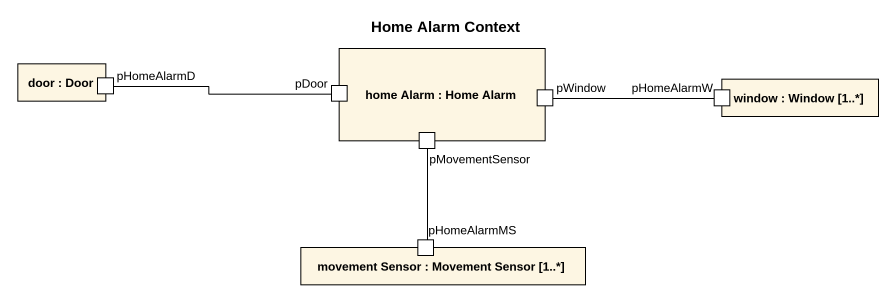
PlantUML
@startuml
title Home Alarm Context
rectangle "door : Door" as door {
  port pHomeAlarmD
}
rectangle "home Alarm : Home Alarm" as home_Alarm {
  port pDoor
  port pWindow
  port pMovementSensor
}
rectangle "window : Window [1..*]" as window {
  port pHomeAlarmW
}
rectangle "movement Sensor : Movement Sensor [1..*]" as movement_Sensor {
  port pHomeAlarmMS
}
pDoor -left- pHomeAlarmD
pWindow -right- pHomeAlarmW
pMovementSensor -- pHomeAlarmMS
@enduml
